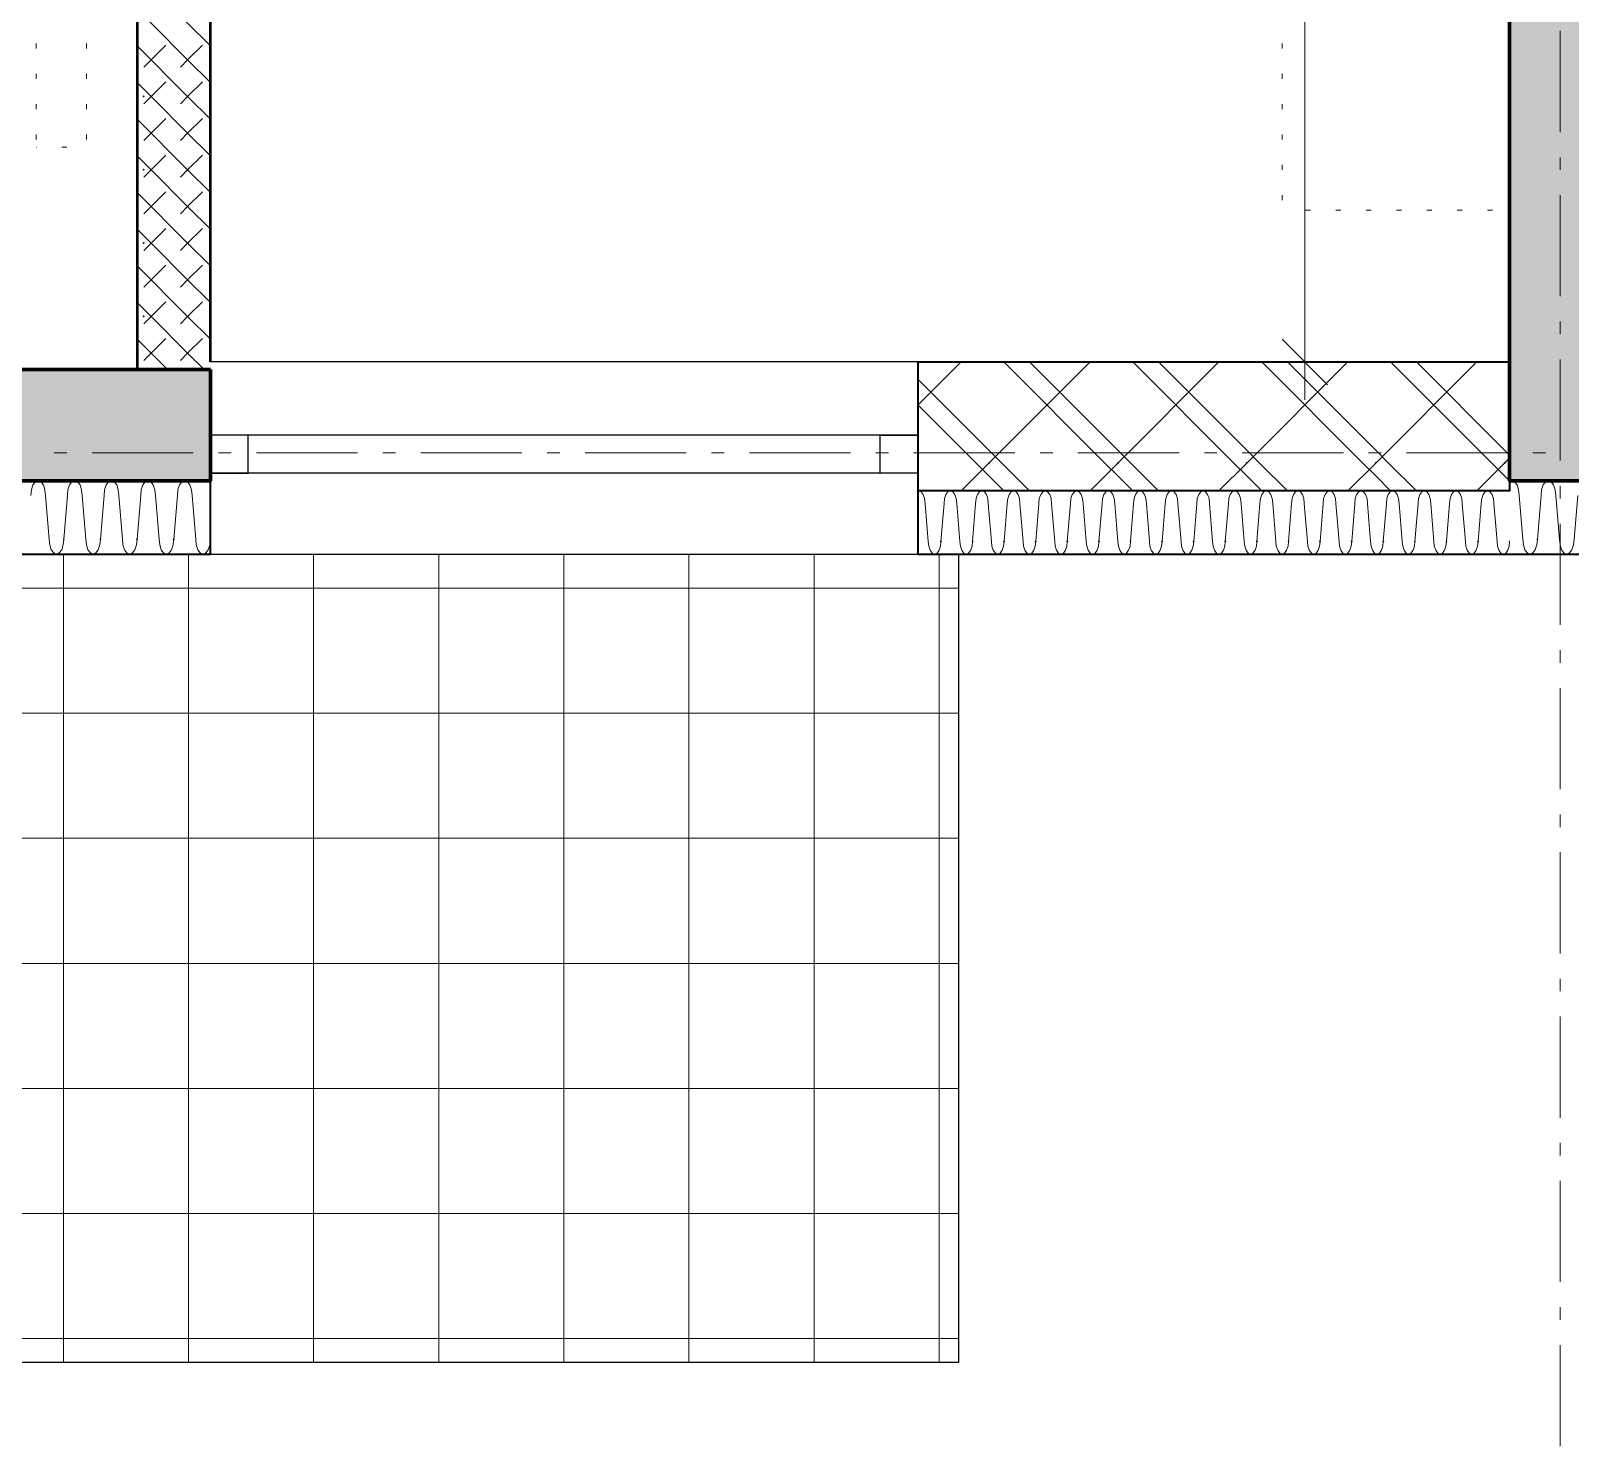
# Model space of a CAD drawing. Header units: millimetres. Extents: x 0 to 594, y 0 to 420.
# Drawn here: x 255.28 to 286.49, y 109.98 to 138.68 of the extents above; entities that cross this region are included whole.
import ezdxf

# ---------------------------------------------------------------- set-up
doc = ezdxf.new("R2010")
doc.units = ezdxf.units.MM
doc.header["$LTSCALE"] = 8
for name, color, linetype in [('PDF_Koty delkove', 7, 'Continuous'), ('PDF_Nabytek', 7, 'Continuous'), ('PDF_Obecne 0.25', 7, 'Continuous'), ('PDF_Okna', 7, 'Continuous'), ('PDF_Osy hlavni', 7, 'Continuous'), ('PDF_Pricky zdene', 7, 'Continuous'), ('PDF_Srafy', 7, 'Continuous'), ('PDF_Steny obvodove nosne', 7, 'Continuous'), ('PDF_Steny sendvic', 7, 'Continuous'), ('PDF_Zatepleni', 7, 'Continuous')]:
    doc.layers.add(name, color=color, linetype=linetype)

msp = doc.modelspace()

# ---------------------------------------------------------------- linework, layer by layer
at = {"layer": 'PDF_Koty delkove', "lineweight": 18}
for points in [[(281.111, 131.969), (281.111, 162.52), (281.111, 181.118), (281.111, 187.78), (281.111, 189.266), (281.111, 211.099), (281.111, 213.712)], [(281.572, 131.508), (280.65, 132.431)], [(281.88, 131.969), (281.111, 131.969), (280.342, 131.969)], [(281.111, 131.969), (281.111, 131.201)]]:
    msp.add_lwpolyline(points, dxfattribs=at)
at = {"layer": 'PDF_Nabytek', "lineweight": 13}
for points in [[(255.385, 138.322), (255.385, 138.424)], [(256.409, 138.322), (256.409, 138.424)], [(257.434, 138.322), (257.434, 138.424)], [(280.651, 138.322), (280.651, 138.424)], [(285.263, 138.322), (285.263, 138.424)], [(255.385, 137.707), (255.385, 137.809)], [(256.409, 137.707), (256.409, 137.809)], [(257.434, 137.707), (257.434, 137.809)], [(280.651, 137.707), (280.651, 137.809)], [(285.263, 137.707), (285.263, 137.809)], [(255.385, 137.092), (255.385, 137.194)], [(256.409, 137.092), (256.409, 137.194)], [(257.434, 137.092), (257.434, 137.194)], [(280.651, 137.092), (280.651, 137.194)], [(285.263, 137.092), (285.263, 137.194)], [(255.385, 136.477), (255.385, 136.579)], [(256.409, 136.477), (256.409, 136.579)], [(257.434, 136.477), (257.434, 136.579)], [(280.651, 136.477), (280.651, 136.579)], [(285.263, 136.477), (285.263, 136.579)], [(255.395, 136.326), (255.385, 136.326)], [(255.385, 136.326), (255.385, 136.326)], [(255.385, 136.326), (255.385, 136.326)], [(256.01, 136.326), (255.908, 136.326)], [(256.409, 136.326), (256.409, 136.326)], [(256.409, 136.326), (256.409, 136.326)], [(257.434, 135.862), (257.434, 135.964)], [(280.651, 135.862), (280.651, 135.964)], [(285.263, 135.862), (285.263, 135.964)], [(257.434, 135.247), (257.434, 135.349)], [(280.651, 135.247), (280.651, 135.349)], [(285.263, 135.247), (285.263, 135.349)], [(280.651, 135.044), (280.651, 135.044)], [(280.651, 135.044), (280.651, 135.044)], [(281.225, 135.044), (281.123, 135.044)], [(281.84, 135.044), (281.738, 135.044)], [(282.455, 135.044), (282.353, 135.044)], [(283.07, 135.044), (282.968, 135.044)], [(283.685, 135.044), (283.583, 135.044)], [(284.3, 135.044), (284.198, 135.044)], [(284.915, 135.044), (284.813, 135.044)], [(285.263, 135.044), (285.263, 135.044)], [(285.263, 135.044), (285.263, 135.044)], [(257.434, 134.632), (257.434, 134.734)], [(257.434, 134.017), (257.434, 134.12)], [(257.434, 133.402), (257.434, 133.505)], [(257.434, 132.787), (257.434, 132.89)], [(257.434, 132.172), (257.434, 132.275)], [(257.434, 131.969), (257.434, 131.969)]]:
    msp.add_lwpolyline(points, dxfattribs=at)
at = {"layer": 'PDF_Obecne 0.25', "lineweight": 25}
msp.add_lwpolyline([(274.09, 128.077), (274.09, 111.677), (242.316, 111.677)], dxfattribs=at)
at = {"layer": 'PDF_Okna', "lineweight": 25}
for points in [[(273.27, 131.969), (258.921, 131.969)], [(273.27, 130.483), (258.921, 130.483)], [(273.27, 129.714), (258.921, 129.714)], [(258.921, 128.074), (273.27, 128.074)]]:
    msp.add_lwpolyline(points, dxfattribs=at)
for points in [[(258.921, 129.714), (259.689, 129.714), (259.689, 130.483), (258.921, 130.483)], [(273.27, 129.714), (272.502, 129.714), (272.502, 130.483), (273.27, 130.483)]]:
    msp.add_lwpolyline(points, close=True, dxfattribs=at)
at = {"layer": 'PDF_Osy hlavni', "lineweight": 18}
for points in [[(286.288, 136.631), (286.288, 138.681)], [(286.288, 135.862), (286.288, 136.118)], [(286.288, 133.3), (286.288, 135.349)], [(286.288, 132.531), (286.288, 132.787)], [(286.288, 129.968), (286.288, 132.018)], [(256.01, 130.124), (255.754, 130.124)], [(258.573, 130.124), (256.523, 130.124)], [(259.342, 130.124), (259.085, 130.124)], [(261.904, 130.124), (259.854, 130.124)], [(262.673, 130.124), (262.417, 130.124)], [(265.235, 130.124), (263.185, 130.124)], [(266.004, 130.124), (265.748, 130.124)], [(268.567, 130.124), (266.517, 130.124)], [(269.335, 130.124), (269.079, 130.124)], [(271.898, 130.124), (269.848, 130.124)], [(272.667, 130.124), (272.41, 130.124)], [(275.229, 130.124), (273.179, 130.124)], [(275.998, 130.124), (275.741, 130.124)], [(278.56, 130.124), (276.51, 130.124)], [(279.329, 130.124), (279.073, 130.124)], [(281.891, 130.124), (279.841, 130.124)], [(282.66, 130.124), (282.404, 130.124)], [(285.223, 130.124), (283.173, 130.124)], [(285.991, 130.124), (285.735, 130.124)], [(286.288, 129.2), (286.288, 129.456)], [(286.288, 126.637), (286.288, 128.687)], [(286.288, 125.868), (286.288, 126.125)], [(286.288, 123.306), (286.288, 125.356)], [(286.288, 122.537), (286.288, 122.793)], [(286.288, 119.975), (286.288, 122.025)], [(286.288, 119.206), (286.288, 119.462)], [(286.288, 116.643), (286.288, 118.693)], [(286.288, 115.875), (286.288, 116.131)], [(286.288, 113.312), (286.288, 115.362)], [(286.288, 112.543), (286.288, 112.8)], [(286.288, 109.981), (286.288, 112.031)]]:
    msp.add_lwpolyline(points, dxfattribs=at)
at = {"layer": 'PDF_Pricky zdene', "lineweight": 50}
msp.add_lwpolyline([(258.921, 131.969), (258.921, 181.118), (257.588, 181.118), (257.434, 181.118), (257.434, 131.969), (257.434, 131.816), (258.921, 131.816)], dxfattribs=at)
at = {"layer": 'PDF_Pricky zdene', "lineweight": 9}
for points in [[(258.921, 138.376), (258.459, 138.837), (257.434, 139.862)], [(258.459, 138.094), (257.716, 138.837), (257.434, 139.119)], [(258.921, 136.889), (258.459, 137.351), (257.434, 138.376)], [(257.568, 137.945), (258.014, 138.391)], [(258.459, 138.094), (258.757, 138.391)], [(258.921, 137.633), (258.459, 138.094), (258.311, 137.945)], [(257.568, 137.202), (257.716, 137.351), (258.014, 137.648)], [(258.311, 137.202), (258.459, 137.351), (258.757, 137.648)], [(258.921, 136.146), (258.459, 136.608), (257.716, 137.351), (257.434, 137.633)], [(258.757, 136.162), (258.459, 135.864), (257.434, 136.889)], [(257.568, 136.459), (258.014, 136.905)], [(258.459, 136.608), (258.757, 136.905)], [(258.311, 136.459), (258.459, 136.608)], [(258.459, 135.121), (257.716, 135.864), (257.434, 136.146)], [(257.568, 135.716), (257.716, 135.864), (258.014, 136.162)], [(258.311, 135.716), (258.459, 135.864)], [(258.921, 135.403), (258.459, 135.864)], [(258.921, 133.917), (258.459, 134.378), (257.434, 135.403)], [(257.568, 134.973), (258.014, 135.419)], [(258.459, 135.121), (258.757, 135.419)], [(258.921, 134.66), (258.459, 135.121), (258.311, 134.973)], [(257.716, 134.378), (257.434, 134.66)], [(257.568, 134.23), (257.716, 134.378), (258.014, 134.675)], [(258.311, 134.23), (258.459, 134.378), (258.757, 134.675)], [(258.459, 133.635), (257.716, 134.378)], [(258.757, 133.189), (258.459, 132.892), (257.434, 133.917)], [(257.568, 133.486), (258.014, 133.932)], [(258.459, 133.635), (258.757, 133.932)], [(258.921, 133.174), (258.459, 133.635), (258.311, 133.486)], [(257.716, 132.892), (257.434, 133.174)], [(257.568, 132.743), (257.716, 132.892), (258.014, 133.189)], [(258.459, 132.149), (257.716, 132.892)], [(258.311, 132.743), (258.459, 132.892)], [(258.921, 132.431), (258.459, 132.892)], [(258.049, 131.816), (257.434, 132.431)], [(257.568, 132), (258.014, 132.446)], [(258.459, 132.149), (258.757, 132.446)], [(258.793, 131.816), (258.459, 132.149), (258.311, 132)]]:
    msp.add_lwpolyline(points, dxfattribs=at)
at = {"layer": 'PDF_Pricky zdene', "lineweight": 9, "transparency": 33554559}
for points in [[(257.568, 137.331), (257.545, 137.354), (257.591, 137.354), (257.568, 137.377)], [(258.459, 137.328), (258.436, 137.351), (258.483, 137.351), (258.459, 137.374)], [(257.568, 135.844), (257.545, 135.867), (257.591, 135.867), (257.568, 135.89)], [(258.459, 135.841), (258.436, 135.864), (258.483, 135.864), (258.459, 135.887)], [(257.568, 134.358), (257.545, 134.381), (257.591, 134.381), (257.568, 134.404)], [(258.459, 134.355), (258.436, 134.378), (258.483, 134.378), (258.459, 134.401)], [(257.568, 132.872), (257.545, 132.895), (257.591, 132.895), (257.568, 132.918)], [(258.459, 132.869), (258.436, 132.892), (258.483, 132.892), (258.459, 132.915)]]:
    msp.add_solid(points, dxfattribs=at)
at = {"layer": 'PDF_Srafy', "lineweight": 9}
for points in [[(255.939, 128.077), (255.939, 124.846), (255.939, 119.773)], [(258.475, 128.077), (258.475, 127.383), (258.475, 122.309), (258.475, 117.236)], [(261.012, 128.077), (261.012, 124.846), (261.012, 119.773), (261.012, 114.699), (261.012, 111.677)], [(263.549, 128.077), (263.549, 127.383), (263.549, 122.309), (263.549, 117.236), (263.549, 112.162), (263.549, 111.677)], [(266.086, 128.077), (266.086, 124.846), (266.086, 119.773), (266.086, 114.699), (266.086, 111.677)], [(268.622, 128.077), (268.622, 127.383), (268.622, 122.309), (268.622, 117.236), (268.622, 112.162), (268.622, 111.677)], [(271.159, 128.077), (271.159, 124.846), (271.159, 119.773), (271.159, 114.699), (271.159, 111.677)], [(273.696, 128.077), (273.696, 127.383), (273.696, 122.309), (273.696, 117.236), (273.696, 112.162), (273.696, 111.677)], [(274.09, 127.383), (273.696, 127.383), (268.622, 127.383), (263.549, 127.383), (258.475, 127.383), (253.402, 127.383), (248.328, 127.383), (243.255, 127.383)], [(274.09, 124.846), (271.159, 124.846), (266.086, 124.846), (261.012, 124.846), (255.939, 124.846), (250.865, 124.846), (245.792, 124.846)], [(274.09, 122.309), (273.696, 122.309), (268.622, 122.309), (263.549, 122.309), (258.475, 122.309), (253.402, 122.309), (248.328, 122.309)], [(274.09, 119.773), (271.159, 119.773), (266.086, 119.773), (261.012, 119.773), (255.939, 119.773), (250.865, 119.773)], [(255.939, 119.773), (255.939, 114.699), (255.939, 111.677)], [(274.09, 117.236), (273.696, 117.236), (268.622, 117.236), (263.549, 117.236), (258.475, 117.236), (253.402, 117.236)], [(258.475, 117.236), (258.475, 112.162), (258.475, 111.677)], [(274.09, 114.699), (271.159, 114.699), (266.086, 114.699), (261.012, 114.699), (255.939, 114.699), (250.865, 114.699)], [(274.09, 112.162), (273.696, 112.162), (268.622, 112.162), (263.549, 112.162), (258.475, 112.162), (253.402, 112.162)]]:
    msp.add_lwpolyline(points, dxfattribs=at)
at = {"layer": 'PDF_Steny obvodove nosne', "lineweight": 70}
for points in [[(287.313, 129.561), (287.313, 131.969), (287.313, 211.099), (287.313, 213.712), (285.263, 213.712), (285.263, 211.099), (285.263, 131.969), (285.263, 129.561)], [(258.921, 131.816), (257.434, 131.816), (252.822, 131.816), (252.822, 129.561), (258.921, 129.561)]]:
    msp.add_lwpolyline(points, close=True, dxfattribs=at)
at = {"layer": 'PDF_Steny obvodove nosne', "color": 9, "lineweight": 9, "true_color": 0xc0c0c0, "transparency": 33554559}
for points in [[(287.313, 129.561), (287.313, 213.712), (285.263, 129.561), (285.263, 213.712)], [(258.921, 131.816), (252.822, 131.816), (258.921, 129.561), (252.822, 129.561)]]:
    msp.add_solid(points, dxfattribs=at)
at = {"layer": 'PDF_Steny sendvic', "lineweight": 9}
for points in [[(273.27, 131.098), (274.142, 131.969)], [(274.142, 129.356), (274.706, 129.919), (276.756, 131.969)], [(277.058, 129.919), (275.008, 131.969)], [(278.144, 129.356), (277.581, 129.919), (277.319, 130.181), (275.531, 131.969)], [(276.756, 129.356), (277.319, 129.919), (279.369, 131.969)], [(279.672, 129.919), (277.622, 131.969)], [(280.758, 129.356), (280.194, 129.919), (279.933, 130.181), (278.144, 131.969)], [(279.369, 129.356), (279.933, 129.919), (281.983, 131.969)], [(282.285, 129.919), (280.235, 131.969)], [(283.372, 129.356), (282.808, 129.919), (282.547, 130.181), (280.758, 131.969)], [(281.983, 129.356), (282.547, 129.919), (284.597, 131.969)], [(284.899, 129.919), (282.849, 131.969)], [(285.263, 130.078), (285.16, 130.181), (283.372, 131.969)], [(274.706, 130.181), (273.27, 131.616)], [(274.444, 129.919), (273.27, 131.093)], [(274.967, 129.919), (274.706, 130.181)], [(274.706, 129.658), (274.444, 129.919)], [(275.531, 129.356), (274.967, 129.919)], [(277.319, 129.658), (277.058, 129.919)], [(279.933, 129.658), (279.672, 129.919)], [(282.547, 129.658), (282.285, 129.919)], [(284.597, 129.356), (285.16, 129.919), (285.263, 130.022)], [(285.16, 129.658), (284.899, 129.919)], [(275.008, 129.356), (274.706, 129.658)], [(277.622, 129.356), (277.319, 129.658)], [(280.235, 129.356), (279.933, 129.658)], [(282.849, 129.356), (282.547, 129.658)], [(285.263, 129.556), (285.16, 129.658)], [(273.412, 129.099), (273.402, 129.198), (273.374, 129.282), (273.333, 129.337), (273.297, 129.356)], [(273.911, 129.356), (273.875, 129.337), (273.833, 129.282), (273.805, 129.198), (273.795, 129.099)], [(274.053, 129.099), (274.043, 129.198), (274.015, 129.282), (273.973, 129.337), (273.937, 129.356)], [(274.551, 129.356), (274.515, 129.337), (274.474, 129.282), (274.446, 129.198), (274.436, 129.099)], [(274.693, 129.099), (274.684, 129.198), (274.656, 129.282), (274.614, 129.337), (274.578, 129.356)], [(275.192, 129.356), (275.156, 129.337), (275.114, 129.282), (275.086, 129.198), (275.076, 129.099)], [(275.334, 129.099), (275.324, 129.198), (275.296, 129.282), (275.255, 129.337), (275.219, 129.356)], [(275.832, 129.356), (275.797, 129.337), (275.755, 129.282), (275.727, 129.198), (275.717, 129.099)], [(275.975, 129.099), (275.965, 129.198), (275.937, 129.282), (275.895, 129.337), (275.859, 129.356)], [(276.473, 129.356), (276.437, 129.337), (276.395, 129.282), (276.368, 129.198), (276.358, 129.099)], [(276.605, 129.198), (276.578, 129.282), (276.536, 129.337), (276.5, 129.356)], [(277.114, 129.356), (277.078, 129.337), (277.036, 129.282), (277.008, 129.198), (276.998, 129.099)], [(277.256, 129.099), (277.246, 129.198), (277.218, 129.282), (277.176, 129.337), (277.141, 129.356)], [(277.754, 129.356), (277.718, 129.337), (277.677, 129.282), (277.649, 129.198), (277.639, 129.099)], [(277.897, 129.099), (277.887, 129.198), (277.859, 129.282), (277.817, 129.337), (277.781, 129.356)], [(278.395, 129.356), (278.359, 129.337), (278.317, 129.282), (278.289, 129.198), (278.28, 129.099)], [(278.537, 129.099), (278.527, 129.198), (278.499, 129.282), (278.458, 129.337), (278.422, 129.356)], [(279.036, 129.356), (279, 129.337), (278.958, 129.282), (278.93, 129.198), (278.92, 129.099)], [(279.178, 129.099), (279.168, 129.198), (279.14, 129.282), (279.098, 129.337), (279.062, 129.356)], [(279.676, 129.356), (279.64, 129.337), (279.599, 129.282), (279.571, 129.198), (279.561, 129.099)], [(279.818, 129.099), (279.809, 129.198), (279.781, 129.282), (279.739, 129.337), (279.703, 129.356)], [(280.317, 129.356), (280.281, 129.337), (280.239, 129.282), (280.211, 129.198), (280.201, 129.099)], [(280.459, 129.099), (280.449, 129.198), (280.421, 129.282), (280.379, 129.337), (280.344, 129.356)], [(280.957, 129.356), (280.922, 129.337), (280.88, 129.282), (280.852, 129.198), (280.842, 129.099)], [(281.1, 129.099), (281.09, 129.198), (281.062, 129.282), (281.02, 129.337), (280.984, 129.356)], [(281.52, 129.282), (281.492, 129.198), (281.483, 129.099)], [(281.598, 129.356), (281.562, 129.337), (281.52, 129.282)], [(281.74, 129.099), (281.73, 129.198), (281.702, 129.282), (281.661, 129.337), (281.625, 129.356)], [(282.239, 129.356), (282.203, 129.337), (282.161, 129.282), (282.133, 129.198), (282.123, 129.099)], [(282.381, 129.099), (282.371, 129.198), (282.343, 129.282), (282.301, 129.337), (282.266, 129.356)], [(282.879, 129.356), (282.843, 129.337), (282.802, 129.282), (282.774, 129.198), (282.764, 129.099)], [(283.021, 129.099), (283.012, 129.198), (282.984, 129.282), (282.942, 129.337), (282.906, 129.356)], [(283.52, 129.356), (283.484, 129.337), (283.442, 129.282), (283.414, 129.198), (283.405, 129.099)], [(283.662, 129.099), (283.652, 129.198), (283.624, 129.282), (283.583, 129.337), (283.547, 129.356)], [(284.16, 129.356), (284.125, 129.337), (284.083, 129.282), (284.055, 129.198), (284.045, 129.099)], [(284.303, 129.099), (284.293, 129.198), (284.265, 129.282), (284.223, 129.337), (284.187, 129.356)], [(284.801, 129.356), (284.765, 129.337), (284.723, 129.282), (284.696, 129.198), (284.686, 129.099)], [(284.864, 129.337), (284.828, 129.356)], [(284.943, 129.099), (284.934, 129.198), (284.906, 129.282), (284.864, 129.337)], [(273.476, 128.331), (273.412, 129.099)], [(273.795, 129.099), (273.732, 128.331)], [(273.795, 129.099), (273.795, 129.099)], [(274.116, 128.331), (274.053, 129.099)], [(274.436, 129.099), (274.372, 128.331)], [(274.436, 129.099), (274.436, 129.099)], [(274.757, 128.331), (274.693, 129.099)], [(275.076, 129.099), (275.013, 128.331)], [(275.076, 129.099), (275.076, 129.099)], [(275.397, 128.331), (275.334, 129.099)], [(275.717, 129.099), (275.654, 128.331)], [(275.717, 129.099), (275.717, 129.099)], [(276.038, 128.331), (275.975, 129.099)], [(276.358, 129.099), (276.294, 128.331)], [(276.358, 129.099), (276.358, 129.099)], [(276.615, 129.099), (276.605, 129.198)], [(276.679, 128.331), (276.615, 129.099)], [(276.998, 129.099), (276.935, 128.331)], [(276.998, 129.099), (276.998, 129.099)], [(277.319, 128.331), (277.256, 129.099)], [(277.639, 129.099), (277.576, 128.331)], [(277.639, 129.099), (277.639, 129.099)], [(277.96, 128.331), (277.897, 129.099)], [(278.28, 129.099), (278.216, 128.331)], [(278.28, 129.099), (278.28, 129.099)], [(278.601, 128.331), (278.537, 129.099)], [(278.92, 129.099), (278.857, 128.331)], [(278.92, 129.099), (278.92, 129.099)], [(279.241, 128.331), (279.178, 129.099)], [(279.561, 129.099), (279.497, 128.331)], [(279.561, 129.099), (279.561, 129.099)], [(279.882, 128.331), (279.818, 129.099)], [(280.201, 129.099), (280.138, 128.331)], [(280.201, 129.099), (280.201, 129.099)], [(280.522, 128.331), (280.459, 129.099)], [(280.842, 129.099), (280.779, 128.331)], [(280.842, 129.099), (280.842, 129.099)], [(281.163, 128.331), (281.1, 129.099)], [(281.483, 129.099), (281.419, 128.331)], [(281.483, 129.099), (281.483, 129.099)], [(281.804, 128.331), (281.74, 129.099)], [(282.123, 129.099), (282.06, 128.331)], [(282.123, 129.099), (282.123, 129.099)], [(282.444, 128.331), (282.381, 129.099)], [(282.764, 129.099), (282.7, 128.331)], [(282.764, 129.099), (282.764, 129.099)], [(283.085, 128.331), (283.021, 129.099)], [(283.405, 129.099), (283.341, 128.331)], [(283.405, 129.099), (283.405, 129.099)], [(283.725, 128.331), (283.662, 129.099)], [(284.045, 129.099), (283.982, 128.331)], [(284.045, 129.099), (284.045, 129.099)], [(284.366, 128.331), (284.303, 129.099)], [(284.686, 129.099), (284.622, 128.331)], [(284.686, 129.099), (284.686, 129.099)], [(285.007, 128.331), (284.943, 129.099)], [(273.476, 128.331), (273.485, 128.233), (273.513, 128.15), (273.555, 128.094), (273.604, 128.074)], [(273.604, 128.074), (273.653, 128.094), (273.694, 128.15), (273.722, 128.233), (273.732, 128.331)], [(274.116, 128.331), (274.126, 128.233), (274.154, 128.15), (274.195, 128.094), (274.244, 128.074)], [(274.244, 128.074), (274.293, 128.094), (274.335, 128.15), (274.363, 128.233), (274.372, 128.331)], [(274.757, 128.331), (274.767, 128.233), (274.794, 128.15), (274.836, 128.094), (274.885, 128.074)], [(274.885, 128.074), (274.934, 128.094), (274.976, 128.15), (275.003, 128.233), (275.013, 128.331)], [(275.397, 128.331), (275.407, 128.233), (275.435, 128.15), (275.477, 128.094), (275.526, 128.074)], [(275.526, 128.074), (275.526, 128.074), (275.575, 128.094), (275.616, 128.15), (275.644, 128.233), (275.654, 128.331)], [(276.038, 128.331), (276.048, 128.233), (276.076, 128.15), (276.117, 128.094), (276.166, 128.074)], [(276.166, 128.074), (276.215, 128.094), (276.257, 128.15), (276.285, 128.233), (276.294, 128.331)], [(276.679, 128.331), (276.688, 128.233), (276.716, 128.15), (276.758, 128.094), (276.807, 128.074)], [(276.807, 128.074), (276.856, 128.094), (276.897, 128.15), (276.925, 128.233), (276.935, 128.331)], [(277.319, 128.331), (277.329, 128.233), (277.357, 128.15), (277.398, 128.094), (277.447, 128.074)], [(277.447, 128.074), (277.496, 128.094), (277.538, 128.15), (277.566, 128.233), (277.576, 128.331)], [(277.96, 128.331), (277.97, 128.233), (277.997, 128.15), (278.039, 128.094), (278.088, 128.074)], [(278.088, 128.074), (278.137, 128.094), (278.179, 128.15), (278.206, 128.233), (278.216, 128.331)], [(278.601, 128.331), (278.61, 128.233), (278.638, 128.15), (278.68, 128.094), (278.729, 128.074)], [(278.729, 128.074), (278.778, 128.094), (278.819, 128.15), (278.847, 128.233), (278.857, 128.331)], [(279.241, 128.331), (279.251, 128.233), (279.279, 128.15), (279.32, 128.094), (279.369, 128.074)], [(279.369, 128.074), (279.418, 128.094), (279.46, 128.15), (279.488, 128.233), (279.497, 128.331)], [(279.882, 128.331), (279.892, 128.233), (279.919, 128.15), (279.961, 128.094), (280.01, 128.074)], [(280.01, 128.074), (280.059, 128.094), (280.1, 128.15), (280.128, 128.233), (280.138, 128.331)], [(280.522, 128.331), (280.532, 128.233), (280.56, 128.15), (280.601, 128.094), (280.651, 128.074), (280.7, 128.094), (280.741, 128.15), (280.769, 128.233), (280.779, 128.331)], [(281.163, 128.331), (281.173, 128.233), (281.201, 128.15), (281.242, 128.094), (281.291, 128.074), (281.34, 128.094), (281.382, 128.15), (281.41, 128.233), (281.419, 128.331)], [(281.804, 128.331), (281.813, 128.233), (281.841, 128.15), (281.883, 128.094), (281.932, 128.074)], [(281.932, 128.074), (281.981, 128.094), (282.022, 128.15), (282.05, 128.233), (282.06, 128.331)], [(282.444, 128.331), (282.454, 128.233), (282.482, 128.15), (282.523, 128.094), (282.572, 128.074)], [(282.572, 128.074), (282.621, 128.094), (282.663, 128.15), (282.691, 128.233), (282.7, 128.331)], [(283.085, 128.331), (283.095, 128.233), (283.122, 128.15), (283.164, 128.094), (283.213, 128.074)], [(283.213, 128.074), (283.262, 128.094), (283.304, 128.15), (283.331, 128.233), (283.341, 128.331)], [(283.725, 128.331), (283.735, 128.233), (283.763, 128.15), (283.805, 128.094), (283.854, 128.074), (283.854, 128.074)], [(283.854, 128.074), (283.903, 128.094), (283.944, 128.15), (283.972, 128.233), (283.982, 128.331)], [(284.366, 128.331), (284.376, 128.233), (284.404, 128.15), (284.445, 128.094), (284.494, 128.074)], [(284.494, 128.074), (284.543, 128.094), (284.585, 128.15), (284.613, 128.233), (284.622, 128.331)], [(285.007, 128.331), (285.016, 128.233), (285.044, 128.15), (285.086, 128.094), (285.135, 128.074)], [(285.135, 128.074), (285.184, 128.094), (285.225, 128.15), (285.253, 128.233), (285.263, 128.331)], [(273.604, 128.074), (273.604, 128.074)], [(276.166, 128.074), (276.166, 128.074)], [(280.01, 128.074), (280.01, 128.074)], [(282.572, 128.074), (282.572, 128.074)]]:
    msp.add_lwpolyline(points, dxfattribs=at)
at = {"layer": 'PDF_Steny sendvic', "lineweight": 35}
for points in [[(273.27, 131.969), (285.212, 131.969), (285.263, 131.969), (285.263, 129.561), (285.263, 129.356), (273.27, 129.356), (273.27, 129.714), (273.27, 130.483), (273.27, 131.969)], [(285.263, 129.356), (273.27, 129.356)], [(273.27, 128.074), (273.27, 129.356)], [(273.27, 128.074), (285.263, 128.074)]]:
    msp.add_lwpolyline(points, dxfattribs=at)
at = {"layer": 'PDF_Steny sendvic', "lineweight": 9, "transparency": 33554559}
for points in [[(274.706, 129.896), (274.683, 129.919), (274.729, 129.919), (274.706, 129.943)], [(277.319, 129.896), (277.296, 129.919), (277.342, 129.919), (277.319, 129.943)], [(279.933, 129.896), (279.91, 129.919), (279.956, 129.919), (279.933, 129.943)], [(282.547, 129.896), (282.524, 129.919), (282.57, 129.919), (282.547, 129.943)], [(285.16, 129.896), (285.137, 129.919), (285.184, 129.919), (285.16, 129.943)], [(273.732, 128.308), (273.709, 128.331), (273.755, 128.331), (273.732, 128.354)], [(274.372, 128.308), (274.349, 128.331), (274.396, 128.331), (274.372, 128.354)], [(275.013, 128.308), (274.99, 128.331), (275.036, 128.331), (275.013, 128.354)], [(275.654, 128.308), (275.631, 128.331), (275.677, 128.331), (275.654, 128.354)], [(276.294, 128.308), (276.271, 128.331), (276.317, 128.331), (276.294, 128.354)], [(276.935, 128.308), (276.912, 128.331), (276.958, 128.331), (276.935, 128.354)], [(277.576, 128.308), (277.552, 128.331), (277.599, 128.331), (277.576, 128.354)], [(278.216, 128.308), (278.193, 128.331), (278.239, 128.331), (278.216, 128.354)], [(278.857, 128.308), (278.834, 128.331), (278.88, 128.331), (278.857, 128.354)], [(279.497, 128.308), (279.474, 128.331), (279.52, 128.331), (279.497, 128.354)], [(280.138, 128.308), (280.115, 128.331), (280.161, 128.331), (280.138, 128.354)], [(280.779, 128.308), (280.756, 128.331), (280.802, 128.331), (280.779, 128.354)], [(281.419, 128.308), (281.396, 128.331), (281.442, 128.331), (281.419, 128.354)], [(282.06, 128.308), (282.037, 128.331), (282.083, 128.331), (282.06, 128.354)], [(282.7, 128.308), (282.677, 128.331), (282.724, 128.331), (282.7, 128.354)], [(283.341, 128.308), (283.318, 128.331), (283.364, 128.331), (283.341, 128.354)], [(283.982, 128.308), (283.959, 128.331), (284.005, 128.331), (283.982, 128.354)], [(284.622, 128.308), (284.599, 128.331), (284.645, 128.331), (284.622, 128.354)], [(285.263, 128.308), (285.24, 128.331), (285.263, 128.354)]]:
    msp.add_solid(points, dxfattribs=at)
at = {"layer": 'PDF_Zatepleni', "lineweight": 35}
msp.add_lwpolyline([(258.921, 129.561), (252.822, 129.561), (252.822, 129.356), (252.822, 128.074), (258.921, 128.074), (258.921, 129.356)], close=True, dxfattribs=at)
at = {"layer": 'PDF_Zatepleni', "lineweight": 9}
for points in [[(255.412, 129.561), (255.371, 129.539), (255.322, 129.475), (255.29, 129.378), (255.279, 129.263)], [(255.651, 128.372), (255.577, 129.263), (255.566, 129.378), (255.534, 129.475), (255.485, 129.539), (255.444, 129.561)], [(256.155, 129.561), (256.114, 129.539), (256.065, 129.475), (256.033, 129.378), (256.022, 129.263)], [(256.394, 128.372), (256.32, 129.263), (256.309, 129.378), (256.277, 129.475), (256.228, 129.539), (256.187, 129.561)], [(256.899, 129.561), (256.857, 129.539), (256.809, 129.475)], [(257.02, 129.475), (256.971, 129.539), (256.93, 129.561)], [(257.642, 129.561), (257.6, 129.539), (257.552, 129.475), (257.519, 129.378), (257.508, 129.263)], [(257.807, 129.263), (257.795, 129.378), (257.763, 129.475), (257.714, 129.539), (257.673, 129.561)], [(258.385, 129.561), (258.343, 129.539), (258.295, 129.475), (258.262, 129.378), (258.251, 129.263)], [(258.55, 129.263), (258.538, 129.378), (258.506, 129.475), (258.458, 129.539), (258.416, 129.561)], [(285.291, 129.561), (285.263, 129.546)], [(285.322, 129.561), (285.364, 129.539), (285.412, 129.475), (285.445, 129.378), (285.456, 129.263), (285.529, 128.372), (285.541, 128.258), (285.573, 128.162), (285.621, 128.097), (285.678, 128.074), (285.735, 128.097), (285.783, 128.162), (285.815, 128.258), (285.827, 128.372), (285.9, 129.263)], [(286.034, 129.561), (285.992, 129.539), (285.944, 129.475), (285.912, 129.378), (285.9, 129.263)], [(286.065, 129.561), (286.107, 129.539), (286.155, 129.475), (286.188, 129.378), (286.199, 129.263), (286.273, 128.372), (286.284, 128.258), (286.316, 128.162), (286.364, 128.097), (286.421, 128.074), (286.478, 128.097), (286.526, 128.162), (286.559, 128.258), (286.57, 128.372), (286.643, 129.263)], [(256.022, 129.263), (255.948, 128.372)], [(256.022, 129.263), (256.022, 129.263)], [(256.765, 129.263), (256.691, 128.372)], [(256.809, 129.475), (256.776, 129.378), (256.765, 129.263)], [(256.765, 129.263), (256.765, 129.263)], [(257.064, 129.263), (257.052, 129.378), (257.02, 129.475)], [(257.137, 128.372), (257.064, 129.263)], [(257.508, 129.263), (257.434, 128.372)], [(257.508, 129.263), (257.508, 129.263)], [(257.88, 128.372), (257.807, 129.263)], [(258.251, 129.263), (258.177, 128.372)], [(258.251, 129.263), (258.251, 129.263)], [(258.623, 128.372), (258.55, 129.263)], [(285.9, 129.263), (285.9, 129.263)], [(255.651, 128.372), (255.662, 128.258), (255.694, 128.162), (255.743, 128.097), (255.799, 128.074)], [(255.799, 128.074), (255.856, 128.097), (255.905, 128.162), (255.937, 128.258), (255.948, 128.372)], [(256.394, 128.372), (256.405, 128.258), (256.438, 128.162), (256.486, 128.097), (256.543, 128.074)], [(256.543, 128.074), (256.599, 128.097), (256.648, 128.162), (256.68, 128.258), (256.691, 128.372)], [(257.137, 128.372), (257.148, 128.258), (257.181, 128.162), (257.229, 128.097), (257.286, 128.074)], [(257.286, 128.074), (257.343, 128.097), (257.391, 128.162), (257.423, 128.258), (257.434, 128.372)], [(257.88, 128.372), (257.892, 128.258), (257.924, 128.162), (257.972, 128.097), (258.029, 128.074)], [(258.029, 128.074), (258.086, 128.097), (258.134, 128.162), (258.166, 128.258), (258.177, 128.372)], [(258.623, 128.372), (258.635, 128.258), (258.667, 128.162), (258.715, 128.097), (258.772, 128.074)], [(258.772, 128.074), (258.829, 128.097), (258.877, 128.162), (258.909, 128.258), (258.921, 128.372)], [(258.921, 128.372), (258.921, 128.372)]]:
    msp.add_lwpolyline(points, dxfattribs=at)
at = {"layer": 'PDF_Zatepleni', "lineweight": 35}
for points in [[(287.313, 129.356), (287.313, 129.561), (285.263, 129.561), (285.263, 129.356)], [(285.263, 128.074), (287.313, 128.074)]]:
    msp.add_lwpolyline(points, dxfattribs=at)
at = {"layer": 'PDF_Zatepleni', "lineweight": 9, "transparency": 33554559}
for points in [[(255.948, 128.349), (255.925, 128.372), (255.971, 128.372), (255.948, 128.395)], [(256.691, 128.349), (256.668, 128.372), (256.714, 128.372), (256.691, 128.395)], [(257.434, 128.349), (257.411, 128.372), (257.457, 128.372), (257.434, 128.395)], [(258.177, 128.349), (258.154, 128.372), (258.201, 128.372), (258.177, 128.395)], [(258.921, 128.349), (258.898, 128.372), (258.921, 128.395)], [(285.827, 128.349), (285.804, 128.372), (285.85, 128.372), (285.827, 128.395)]]:
    msp.add_solid(points, dxfattribs=at)

doc.saveas('drawing.dxf')
